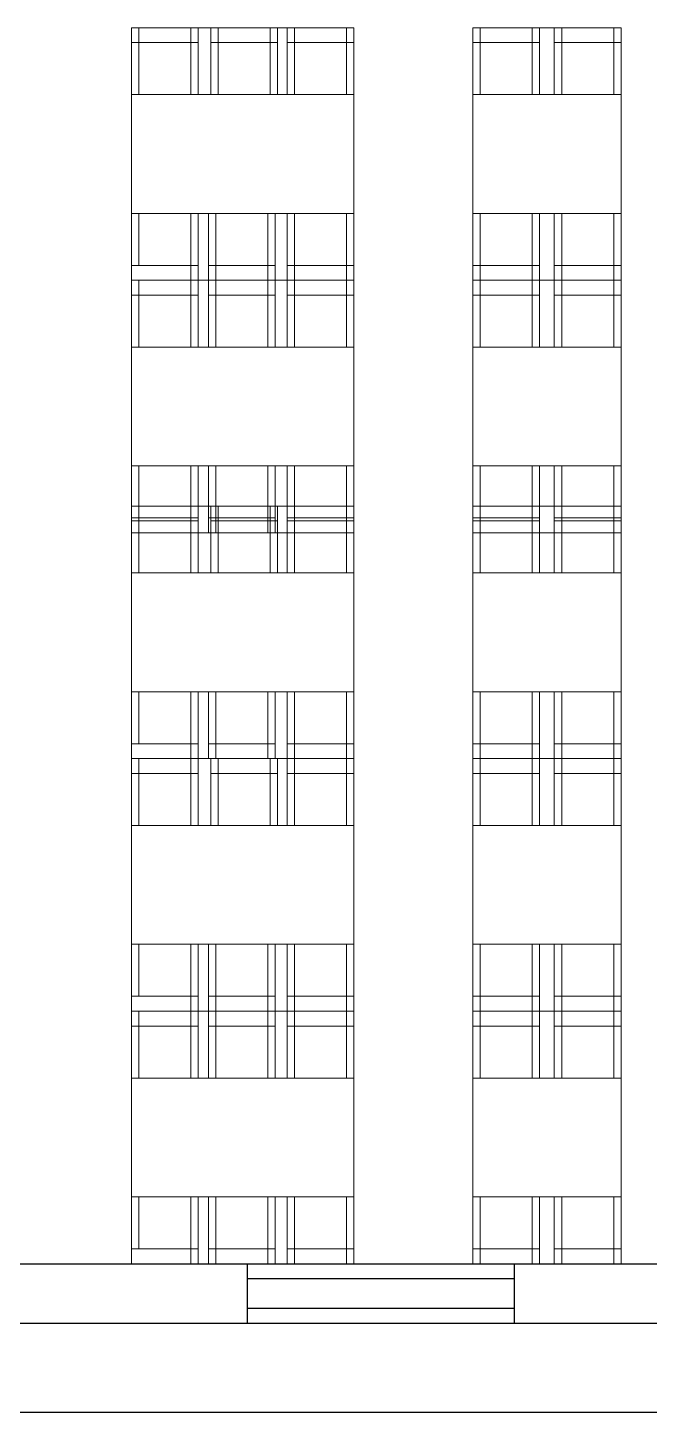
# Model space of a CAD drawing. Header units: inches. Extents: x 101 to 668, y -217 to 99.
# Drawn here: x 157.69 to 161.88, y 3.31 to 12.63 of the extents above; entities that cross this region are included whole.
import ezdxf

# ---------------------------------------------------------------- set-up
doc = ezdxf.new("R2010")
doc.units = ezdxf.units.IN
doc.header["$MEASUREMENT"] = 0
doc.layers.add('FUR', color=1, linetype='Continuous', lineweight=15)

msp = doc.modelspace()

# ---------------------------------------------------------------- linework, layer by layer
for p, q in [((148.24461, 4.30825), (165.78961, 4.30825)), ((159.16961, 4.30825), (159.16961, 3.90825)), ((159.16961, 4.30825), (159.16961, 3.90825)), ((160.96961, 4.30825), (160.96961, 3.90825)), ((159.16961, 4.20825), (160.96961, 4.20825)), ((159.16961, 4.00825), (160.96961, 4.00825)), ((150.16961, 3.90825), (166.18961, 3.90825)), ((151.81961, 3.30825), (164.71961, 3.30825))]:
    msp.add_line(p, q)
at = {"layer": 'FUR', "lineweight": 20}
for p, q in [((158.38961, 12.62825), (158.38961, 11.37825)), ((158.38961, 12.62825), (158.38961, 12.17825)), ((158.38961, 12.62825), (158.83961, 12.62825)), ((158.38961, 12.62825), (159.88961, 12.62825)), ((158.43961, 12.62825), (158.43961, 12.17825)), ((158.78961, 12.62825), (158.78961, 12.17825)), ((158.83961, 12.62825), (158.83961, 12.17825)), ((158.92426, 12.62825), (158.92426, 12.17825)), ((158.97426, 12.62825), (158.97426, 12.17825)), ((159.03961, 12.62825), (159.48961, 12.62825)), ((159.32426, 12.62825), (159.32426, 12.17825)), ((159.37426, 12.62825), (159.37426, 12.17825)), ((159.43961, 12.62825), (159.43961, 12.17825)), ((159.48961, 12.62825), (159.48961, 12.17825)), ((159.83961, 12.62825), (159.83961, 12.17825)), ((159.88961, 12.62825), (159.88961, 10.92825)), ((159.88961, 12.62825), (159.88961, 12.17825)), ((160.68961, 12.62825), (160.68961, 10.92825)), ((160.68961, 12.62825), (161.13961, 12.62825)), ((160.68961, 12.62825), (161.68961, 12.62825)), ((160.68961, 12.62825), (160.68961, 10.92825)), ((160.68961, 12.62825), (161.13961, 12.62825)), ((160.68961, 12.62825), (161.68961, 12.62825)), ((160.73961, 12.62825), (160.73961, 12.17825)), ((160.73961, 12.62825), (160.73961, 12.17825)), ((161.08961, 12.62825), (161.08961, 12.17825)), ((161.08961, 12.62825), (161.08961, 12.17825)), ((161.13961, 12.62825), (161.13961, 12.17825)), ((161.13961, 12.62825), (161.13961, 12.17825)), ((161.23961, 12.62825), (161.68961, 12.62825)), ((161.23961, 12.62825), (161.23961, 12.17825)), ((161.23961, 12.62825), (161.68961, 12.62825)), ((161.23961, 12.62825), (161.23961, 12.17825)), ((161.28961, 12.62825), (161.28961, 12.17825)), ((161.28961, 12.62825), (161.28961, 12.17825)), ((161.63961, 12.62825), (161.63961, 12.17825)), ((161.63961, 12.62825), (161.63961, 12.17825)), ((161.68961, 12.62825), (161.68961, 12.17825)), ((161.68961, 12.62825), (161.68961, 11.37825)), ((161.68961, 12.62825), (161.68961, 12.17825)), ((161.68961, 12.62825), (161.68961, 11.37825)), ((158.83961, 12.52825), (158.38961, 12.52825)), ((159.37426, 12.52825), (158.92426, 12.52825)), ((159.88961, 12.52825), (159.43961, 12.52825)), ((161.13961, 12.52825), (160.68961, 12.52825)), ((161.13961, 12.52825), (160.68961, 12.52825)), ((161.68961, 12.52825), (161.23961, 12.52825)), ((161.68961, 12.52825), (161.23961, 12.52825)), ((158.38961, 12.37825), (158.38961, 12.17825)), ((158.92426, 12.37825), (158.92426, 12.17825)), ((161.23961, 12.37825), (161.23961, 12.17825)), ((161.23961, 12.37825), (161.23961, 12.17825)), ((158.38961, 12.17825), (158.92426, 12.17825)), ((158.38961, 12.17825), (158.38961, 11.37825)), ((158.92426, 12.17825), (159.43961, 12.17825)), ((159.43961, 12.17825), (159.88961, 12.17825)), ((160.68961, 12.17825), (161.23961, 12.17825)), ((160.68961, 12.17825), (161.23961, 12.17825)), ((161.23961, 12.17825), (161.68961, 12.17825)), ((161.23961, 12.17825), (161.68961, 12.17825)), ((158.38961, 11.37825), (158.38961, 10.92825)), ((158.38961, 11.37825), (158.90882, 11.37825)), ((158.38961, 11.37825), (158.38961, 10.92825)), ((158.43961, 11.37825), (158.43961, 11.02825)), ((158.78961, 11.37825), (158.78961, 10.92825)), ((158.83961, 11.37825), (158.83961, 10.92825)), ((158.90882, 11.37825), (159.43961, 11.37825)), ((158.90882, 11.37825), (158.90882, 10.92825)), ((158.95882, 11.37825), (158.95882, 10.92825)), ((159.30882, 11.37825), (159.30882, 10.92825)), ((159.35882, 11.37825), (159.35882, 10.92825)), ((159.43961, 11.37825), (159.88961, 11.37825)), ((159.43961, 11.37825), (159.43961, 10.92825)), ((159.48961, 11.37825), (159.48961, 10.92825)), ((159.83961, 11.37825), (159.83961, 10.92825)), ((159.88961, 11.37825), (159.88961, 10.92825)), ((160.68961, 11.37825), (161.23961, 11.37825)), ((160.68961, 11.37825), (161.23961, 11.37825)), ((160.73961, 11.37825), (160.73961, 10.92825)), ((160.73961, 11.37825), (160.73961, 10.92825)), ((161.08961, 11.37825), (161.08961, 10.92825)), ((161.08961, 11.37825), (161.08961, 10.92825)), ((161.13961, 11.37825), (161.13961, 10.92825)), ((161.13961, 11.37825), (161.13961, 10.92825)), ((161.23961, 11.37825), (161.68961, 11.37825)), ((161.23961, 11.37825), (161.23961, 10.92825)), ((161.23961, 11.37825), (161.68961, 11.37825)), ((161.23961, 11.37825), (161.23961, 10.92825)), ((161.28961, 11.37825), (161.28961, 10.92825)), ((161.28961, 11.37825), (161.28961, 10.92825)), ((161.63961, 11.37825), (161.63961, 10.92825)), ((161.63961, 11.37825), (161.63961, 10.92825)), ((161.68961, 11.37825), (161.68961, 10.92825)), ((161.68961, 11.37825), (161.68961, 10.92825)), ((161.68961, 11.37825), (161.68961, 10.92825)), ((161.68961, 11.37825), (161.68961, 10.92825)), ((158.38961, 11.02825), (158.83961, 11.02825)), ((158.90882, 11.02825), (159.35882, 11.02825)), ((159.43961, 11.02825), (159.88961, 11.02825)), ((160.68961, 11.02825), (161.13961, 11.02825)), ((160.68961, 11.02825), (161.13961, 11.02825)), ((161.23961, 11.02825), (161.68961, 11.02825)), ((161.23961, 11.02825), (161.68961, 11.02825)), ((158.38961, 10.92825), (158.83961, 10.92825)), ((158.38961, 10.92825), (159.88961, 10.92825)), ((158.38961, 10.92825), (158.38961, 9.67825)), ((158.38961, 10.92825), (158.38961, 10.47825)), ((158.43961, 10.92825), (158.43961, 10.47825)), ((158.78961, 10.92825), (158.78961, 10.47825)), ((158.83961, 10.92825), (158.83961, 10.47825)), ((158.90882, 10.92825), (158.90882, 10.47825)), ((158.95882, 10.92825), (158.95882, 10.47825)), ((159.03961, 10.92825), (159.48961, 10.92825)), ((159.30882, 10.92825), (159.30882, 10.47825)), ((159.35882, 10.92825), (159.35882, 10.47825)), ((159.43961, 10.92825), (159.43961, 10.47825)), ((159.48961, 10.92825), (159.48961, 10.47825)), ((159.83961, 10.92825), (159.83961, 10.47825)), ((159.88961, 10.92825), (159.88961, 9.22825)), ((159.88961, 10.92825), (159.88961, 10.47825)), ((160.68961, 10.92825), (161.13961, 10.92825)), ((160.68961, 10.92825), (161.68961, 10.92825)), ((160.68961, 10.92825), (161.13961, 10.92825)), ((160.68961, 10.92825), (161.68961, 10.92825)), ((160.68961, 10.92825), (160.68961, 9.22825)), ((160.68961, 10.92825), (160.68961, 9.22825)), ((160.68961, 10.92825), (161.13961, 10.92825)), ((160.68961, 10.92825), (161.68961, 10.92825)), ((160.73961, 10.92825), (160.73961, 10.47825)), ((161.08961, 10.92825), (161.08961, 10.47825)), ((161.13961, 10.92825), (161.13961, 10.47825)), ((161.23961, 10.92825), (161.68961, 10.92825)), ((161.23961, 10.92825), (161.23961, 10.47825)), ((161.28961, 10.92825), (161.28961, 10.47825)), ((161.33961, 10.92825), (161.68961, 10.92825)), ((161.33961, 10.92825), (161.68961, 10.92825)), ((161.63961, 10.92825), (161.63961, 10.47825)), ((161.68961, 10.92825), (161.68961, 10.47825)), ((161.68961, 10.92825), (161.68961, 9.67825)), ((158.83961, 10.82825), (158.38961, 10.82825)), ((159.35882, 10.82825), (158.90882, 10.82825)), ((159.88961, 10.82825), (159.43961, 10.82825)), ((161.13961, 10.82825), (160.68961, 10.82825)), ((161.68961, 10.82825), (161.23961, 10.82825)), ((158.38961, 10.67825), (158.38961, 10.47825)), ((161.23961, 10.67825), (161.23961, 10.47825)), ((158.38961, 10.47825), (158.92426, 10.47825)), ((158.38961, 10.47825), (158.38961, 9.67825)), ((158.92426, 10.47825), (159.43961, 10.47825)), ((159.43961, 10.47825), (159.88961, 10.47825)), ((160.68961, 10.47825), (161.23961, 10.47825)), ((161.23961, 10.47825), (161.68961, 10.47825)), ((158.38961, 9.67825), (158.90882, 9.67825)), ((158.38961, 9.67825), (158.38961, 9.22825)), ((158.43961, 9.67825), (158.43961, 9.32825)), ((158.78961, 9.67825), (158.78961, 9.22825)), ((158.83961, 9.67825), (158.83961, 9.22825)), ((158.90882, 9.67825), (159.43961, 9.67825)), ((158.90882, 9.67825), (158.90882, 9.22825)), ((158.95882, 9.67825), (158.95882, 9.22825)), ((159.30882, 9.67825), (159.30882, 9.22825)), ((159.35882, 9.67825), (159.35882, 9.22825)), ((159.43961, 9.67825), (159.88961, 9.67825)), ((159.43961, 9.67825), (159.43961, 9.22825)), ((159.48961, 9.67825), (159.48961, 9.22825)), ((159.83961, 9.67825), (159.83961, 9.22825)), ((159.88961, 9.67825), (159.88961, 9.22825)), ((160.68961, 9.67825), (161.23961, 9.67825)), ((160.73961, 9.67825), (160.73961, 9.22825)), ((161.08961, 9.67825), (161.08961, 9.22825)), ((161.13961, 9.67825), (161.13961, 9.22825)), ((161.23961, 9.67825), (161.68961, 9.67825)), ((161.23961, 9.67825), (161.23961, 9.22825)), ((161.28961, 9.67825), (161.28961, 9.22825)), ((161.63961, 9.67825), (161.63961, 9.22825)), ((161.68961, 9.67825), (161.68961, 9.22825)), ((161.68961, 9.67825), (161.68961, 9.22825)), ((158.38961, 9.40825), (158.38961, 8.15825)), ((158.38961, 9.40825), (158.38961, 8.95825)), ((158.38961, 9.40825), (158.83961, 9.40825)), ((158.38961, 9.40825), (159.88961, 9.40825)), ((158.38961, 9.32825), (158.83961, 9.32825)), ((158.43961, 9.40825), (158.43961, 8.95825)), ((158.78961, 9.40825), (158.78961, 8.95825)), ((158.83961, 9.40825), (158.83961, 8.95825)), ((158.90882, 9.32825), (159.35882, 9.32825)), ((158.92426, 9.40825), (158.92426, 8.95825)), ((158.97426, 9.40825), (158.97426, 8.95825)), ((159.03961, 9.40825), (159.48961, 9.40825)), ((159.32426, 9.40825), (159.32426, 8.95825)), ((159.37426, 9.40825), (159.37426, 8.95825)), ((159.43961, 9.40825), (159.43961, 8.95825)), ((159.43961, 9.32825), (159.88961, 9.32825)), ((159.48961, 9.40825), (159.48961, 8.95825)), ((159.83961, 9.40825), (159.83961, 8.95825)), ((159.88961, 9.40825), (159.88961, 7.70825)), ((159.88961, 9.40825), (159.88961, 8.95825)), ((160.68961, 9.40825), (160.68961, 7.70825)), ((160.68961, 9.40825), (161.13961, 9.40825)), ((160.68961, 9.40825), (161.68961, 9.40825)), ((160.68961, 9.40825), (160.68961, 7.70825)), ((160.68961, 9.40825), (161.13961, 9.40825)), ((160.68961, 9.40825), (161.68961, 9.40825)), ((160.68961, 9.32825), (161.13961, 9.32825)), ((160.73961, 9.40825), (160.73961, 8.95825)), ((160.73961, 9.40825), (160.73961, 8.95825)), ((161.08961, 9.40825), (161.08961, 8.95825)), ((161.08961, 9.40825), (161.08961, 8.95825)), ((161.13961, 9.40825), (161.13961, 8.95825)), ((161.13961, 9.40825), (161.13961, 8.95825)), ((161.23961, 9.40825), (161.68961, 9.40825)), ((161.23961, 9.40825), (161.23961, 8.95825)), ((161.23961, 9.40825), (161.68961, 9.40825)), ((161.23961, 9.40825), (161.23961, 8.95825)), ((161.23961, 9.32825), (161.68961, 9.32825)), ((161.28961, 9.40825), (161.28961, 8.95825)), ((161.28961, 9.40825), (161.28961, 8.95825)), ((161.63961, 9.40825), (161.63961, 8.95825)), ((161.63961, 9.40825), (161.63961, 8.95825)), ((161.68961, 9.40825), (161.68961, 8.95825)), ((161.68961, 9.40825), (161.68961, 8.15825)), ((161.68961, 9.40825), (161.68961, 8.95825)), ((161.68961, 9.40825), (161.68961, 8.15825)), ((158.83961, 9.30825), (158.38961, 9.30825)), ((158.38961, 9.22825), (158.83961, 9.22825)), ((158.38961, 9.22825), (159.88961, 9.22825)), ((159.37426, 9.30825), (158.92426, 9.30825)), ((159.03961, 9.22825), (159.48961, 9.22825)), ((159.88961, 9.30825), (159.43961, 9.30825)), ((161.13961, 9.30825), (160.68961, 9.30825)), ((161.13961, 9.30825), (160.68961, 9.30825)), ((160.68961, 9.22825), (161.13961, 9.22825)), ((160.68961, 9.22825), (161.68961, 9.22825)), ((161.68961, 9.30825), (161.23961, 9.30825)), ((161.68961, 9.30825), (161.23961, 9.30825)), ((161.33961, 9.22825), (161.68961, 9.22825)), ((158.38961, 9.15825), (158.38961, 8.95825)), ((158.92426, 9.15825), (158.92426, 8.95825)), ((161.23961, 9.15825), (161.23961, 8.95825)), ((161.23961, 9.15825), (161.23961, 8.95825)), ((158.38961, 8.95825), (158.92426, 8.95825)), ((158.38961, 8.95825), (158.38961, 8.15825)), ((158.92426, 8.95825), (159.43961, 8.95825)), ((159.43961, 8.95825), (159.88961, 8.95825)), ((160.68961, 8.95825), (161.23961, 8.95825)), ((160.68961, 8.95825), (161.23961, 8.95825)), ((161.23961, 8.95825), (161.68961, 8.95825)), ((161.23961, 8.95825), (161.68961, 8.95825)), ((158.38961, 8.15825), (158.38961, 7.70825)), ((158.38961, 8.15825), (158.90882, 8.15825)), ((158.38961, 8.15825), (158.38961, 7.70825)), ((158.43961, 8.15825), (158.43961, 7.80825)), ((158.78961, 8.15825), (158.78961, 7.70825)), ((158.83961, 8.15825), (158.83961, 7.70825)), ((158.90882, 8.15825), (159.43961, 8.15825)), ((158.90882, 8.15825), (158.90882, 7.70825)), ((158.95882, 8.15825), (158.95882, 7.70825)), ((159.30882, 8.15825), (159.30882, 7.70825)), ((159.35882, 8.15825), (159.35882, 7.70825)), ((159.43961, 8.15825), (159.88961, 8.15825)), ((159.43961, 8.15825), (159.43961, 7.70825)), ((159.48961, 8.15825), (159.48961, 7.70825)), ((159.83961, 8.15825), (159.83961, 7.70825)), ((159.88961, 8.15825), (159.88961, 7.70825)), ((160.68961, 8.15825), (161.23961, 8.15825)), ((160.68961, 8.15825), (161.23961, 8.15825)), ((160.73961, 8.15825), (160.73961, 7.70825)), ((160.73961, 8.15825), (160.73961, 7.70825)), ((161.08961, 8.15825), (161.08961, 7.70825)), ((161.08961, 8.15825), (161.08961, 7.70825)), ((161.13961, 8.15825), (161.13961, 7.70825)), ((161.13961, 8.15825), (161.13961, 7.70825)), ((161.23961, 8.15825), (161.68961, 8.15825)), ((161.23961, 8.15825), (161.23961, 7.70825)), ((161.23961, 8.15825), (161.68961, 8.15825)), ((161.23961, 8.15825), (161.23961, 7.70825)), ((161.28961, 8.15825), (161.28961, 7.70825)), ((161.28961, 8.15825), (161.28961, 7.70825)), ((161.63961, 8.15825), (161.63961, 7.70825)), ((161.63961, 8.15825), (161.63961, 7.70825)), ((161.68961, 8.15825), (161.68961, 7.70825)), ((161.68961, 8.15825), (161.68961, 7.70825)), ((161.68961, 8.15825), (161.68961, 7.70825)), ((161.68961, 8.15825), (161.68961, 7.70825)), ((158.38961, 7.80825), (158.83961, 7.80825)), ((158.90882, 7.80825), (159.35882, 7.80825)), ((159.43961, 7.80825), (159.88961, 7.80825)), ((160.68961, 7.80825), (161.13961, 7.80825)), ((160.68961, 7.80825), (161.13961, 7.80825)), ((161.23961, 7.80825), (161.68961, 7.80825)), ((161.23961, 7.80825), (161.68961, 7.80825)), ((158.38961, 7.70825), (158.38961, 6.45825)), ((158.38961, 7.70825), (158.38961, 7.25825)), ((158.38961, 7.70825), (158.83961, 7.70825)), ((158.38961, 7.70825), (159.88961, 7.70825)), ((158.38961, 7.70825), (158.83961, 7.70825)), ((158.38961, 7.70825), (159.88961, 7.70825)), ((158.43961, 7.70825), (158.43961, 7.25825)), ((158.78961, 7.70825), (158.78961, 7.25825)), ((158.83961, 7.70825), (158.83961, 7.25825)), ((158.92426, 7.70825), (158.92426, 7.25825)), ((158.97426, 7.70825), (158.97426, 7.25825)), ((159.03961, 7.70825), (159.48961, 7.70825)), ((159.03961, 7.70825), (159.48961, 7.70825)), ((159.32426, 7.70825), (159.32426, 7.25825)), ((159.37426, 7.70825), (159.37426, 7.25825)), ((159.43961, 7.70825), (159.43961, 7.25825)), ((159.48961, 7.70825), (159.48961, 7.25825)), ((159.83961, 7.70825), (159.83961, 7.25825)), ((159.88961, 7.70825), (159.88961, 6.00825)), ((159.88961, 7.70825), (159.88961, 7.25825)), ((160.68961, 7.70825), (160.68961, 6.00825)), ((160.68961, 7.70825), (160.68961, 6.00825)), ((160.68961, 7.70825), (161.13961, 7.70825)), ((160.68961, 7.70825), (161.68961, 7.70825)), ((160.68961, 7.70825), (161.13961, 7.70825)), ((160.68961, 7.70825), (161.68961, 7.70825)), ((160.68961, 7.70825), (161.13961, 7.70825)), ((160.68961, 7.70825), (161.68961, 7.70825)), ((160.68961, 7.70825), (161.13961, 7.70825)), ((160.68961, 7.70825), (161.68961, 7.70825)), ((160.73961, 7.70825), (160.73961, 7.25825)), ((161.08961, 7.70825), (161.08961, 7.25825)), ((161.13961, 7.70825), (161.13961, 7.25825)), ((161.23961, 7.70825), (161.68961, 7.70825)), ((161.23961, 7.70825), (161.23961, 7.25825)), ((161.23961, 7.70825), (161.68961, 7.70825)), ((161.28961, 7.70825), (161.28961, 7.25825)), ((161.33961, 7.70825), (161.68961, 7.70825)), ((161.33961, 7.70825), (161.68961, 7.70825)), ((161.63961, 7.70825), (161.63961, 7.25825)), ((161.68961, 7.70825), (161.68961, 7.25825)), ((161.68961, 7.70825), (161.68961, 6.45825)), ((158.83961, 7.60825), (158.38961, 7.60825)), ((159.37426, 7.60825), (158.92426, 7.60825)), ((159.88961, 7.60825), (159.43961, 7.60825)), ((161.13961, 7.60825), (160.68961, 7.60825)), ((161.68961, 7.60825), (161.23961, 7.60825)), ((158.38961, 7.45825), (158.38961, 7.25825)), ((158.92426, 7.45825), (158.92426, 7.25825)), ((161.23961, 7.45825), (161.23961, 7.25825)), ((158.38961, 7.25825), (158.92426, 7.25825)), ((158.38961, 7.25825), (158.38961, 6.45825)), ((158.92426, 7.25825), (159.43961, 7.25825)), ((159.43961, 7.25825), (159.88961, 7.25825)), ((160.68961, 7.25825), (161.23961, 7.25825)), ((161.23961, 7.25825), (161.68961, 7.25825)), ((158.38961, 6.45825), (158.90882, 6.45825)), ((158.38961, 6.45825), (158.38961, 6.00825)), ((158.43961, 6.45825), (158.43961, 6.10825)), ((158.78961, 6.45825), (158.78961, 6.00825)), ((158.83961, 6.45825), (158.83961, 6.00825)), ((158.90882, 6.45825), (159.43961, 6.45825)), ((158.90882, 6.45825), (158.90882, 6.00825)), ((158.95882, 6.45825), (158.95882, 6.00825)), ((159.30882, 6.45825), (159.30882, 6.00825)), ((159.35882, 6.45825), (159.35882, 6.00825)), ((159.43961, 6.45825), (159.88961, 6.45825)), ((159.43961, 6.45825), (159.43961, 6.00825)), ((159.48961, 6.45825), (159.48961, 6.00825)), ((159.83961, 6.45825), (159.83961, 6.00825)), ((159.88961, 6.45825), (159.88961, 6.00825)), ((160.68961, 6.45825), (161.23961, 6.45825)), ((160.73961, 6.45825), (160.73961, 6.00825)), ((161.08961, 6.45825), (161.08961, 6.00825)), ((161.13961, 6.45825), (161.13961, 6.00825)), ((161.23961, 6.45825), (161.68961, 6.45825)), ((161.23961, 6.45825), (161.23961, 6.00825)), ((161.28961, 6.45825), (161.28961, 6.00825)), ((161.63961, 6.45825), (161.63961, 6.00825)), ((161.68961, 6.45825), (161.68961, 6.00825)), ((161.68961, 6.45825), (161.68961, 6.00825)), ((158.38961, 6.10825), (158.83961, 6.10825)), ((158.90882, 6.10825), (159.35882, 6.10825)), ((159.43961, 6.10825), (159.88961, 6.10825)), ((160.68961, 6.10825), (161.13961, 6.10825)), ((161.23961, 6.10825), (161.68961, 6.10825)), ((158.38961, 6.00825), (158.83961, 6.00825)), ((158.38961, 6.00825), (159.88961, 6.00825)), ((158.38961, 6.00825), (158.38961, 4.75825)), ((158.38961, 6.00825), (158.38961, 5.55825)), ((158.38961, 6.00825), (158.83961, 6.00825)), ((158.38961, 6.00825), (159.88961, 6.00825)), ((158.43961, 6.00825), (158.43961, 5.55825)), ((158.78961, 6.00825), (158.78961, 5.55825)), ((158.83961, 6.00825), (158.83961, 5.55825)), ((158.90882, 6.00825), (158.90882, 5.55825)), ((158.95882, 6.00825), (158.95882, 5.55825)), ((159.03961, 6.00825), (159.48961, 6.00825)), ((159.03961, 6.00825), (159.48961, 6.00825)), ((159.30882, 6.00825), (159.30882, 5.55825)), ((159.35882, 6.00825), (159.35882, 5.55825)), ((159.43961, 6.00825), (159.43961, 5.55825)), ((159.48961, 6.00825), (159.48961, 5.55825)), ((159.83961, 6.00825), (159.83961, 5.55825)), ((159.88961, 6.00825), (159.88961, 4.30825)), ((159.88961, 6.00825), (159.88961, 5.55825)), ((160.68961, 6.00825), (161.13961, 6.00825)), ((160.68961, 6.00825), (161.68961, 6.00825)), ((160.68961, 6.00825), (160.68961, 4.30825)), ((160.68961, 6.00825), (160.68961, 4.30825)), ((160.68961, 6.00825), (161.13961, 6.00825)), ((160.68961, 6.00825), (161.68961, 6.00825)), ((160.73961, 6.00825), (160.73961, 5.55825)), ((161.08961, 6.00825), (161.08961, 5.55825)), ((161.13961, 6.00825), (161.13961, 5.55825)), ((161.23961, 6.00825), (161.68961, 6.00825)), ((161.23961, 6.00825), (161.23961, 5.55825)), ((161.28961, 6.00825), (161.28961, 5.55825)), ((161.33961, 6.00825), (161.68961, 6.00825)), ((161.63961, 6.00825), (161.63961, 5.55825)), ((161.68961, 6.00825), (161.68961, 5.55825)), ((161.68961, 6.00825), (161.68961, 4.75825)), ((158.83961, 5.90825), (158.38961, 5.90825)), ((159.35882, 5.90825), (158.90882, 5.90825)), ((159.88961, 5.90825), (159.43961, 5.90825)), ((161.13961, 5.90825), (160.68961, 5.90825)), ((161.68961, 5.90825), (161.23961, 5.90825)), ((158.38961, 5.75825), (158.38961, 5.55825)), ((161.23961, 5.75825), (161.23961, 5.55825)), ((158.38961, 5.55825), (158.92426, 5.55825)), ((158.38961, 5.55825), (158.38961, 4.75825)), ((158.92426, 5.55825), (159.43961, 5.55825)), ((159.43961, 5.55825), (159.88961, 5.55825)), ((160.68961, 5.55825), (161.23961, 5.55825)), ((161.23961, 5.55825), (161.68961, 5.55825)), ((158.38961, 4.75825), (158.90882, 4.75825)), ((158.38961, 4.75825), (158.38961, 4.30825)), ((158.43961, 4.75825), (158.43961, 4.40825)), ((158.78961, 4.75825), (158.78961, 4.30825)), ((158.83961, 4.75825), (158.83961, 4.30825)), ((158.90882, 4.75825), (159.43961, 4.75825)), ((158.90882, 4.75825), (158.90882, 4.30825)), ((158.95882, 4.75825), (158.95882, 4.30825)), ((159.30882, 4.75825), (159.30882, 4.30825)), ((159.35882, 4.75825), (159.35882, 4.30825)), ((159.43961, 4.75825), (159.88961, 4.75825)), ((159.43961, 4.75825), (159.43961, 4.30825)), ((159.48961, 4.75825), (159.48961, 4.30825)), ((159.83961, 4.75825), (159.83961, 4.30825)), ((159.88961, 4.75825), (159.88961, 4.30825)), ((160.68961, 4.75825), (161.23961, 4.75825)), ((160.73961, 4.75825), (160.73961, 4.30825)), ((161.08961, 4.75825), (161.08961, 4.30825)), ((161.13961, 4.75825), (161.13961, 4.30825)), ((161.23961, 4.75825), (161.68961, 4.75825)), ((161.23961, 4.75825), (161.23961, 4.30825)), ((161.28961, 4.75825), (161.28961, 4.30825)), ((161.63961, 4.75825), (161.63961, 4.30825)), ((161.68961, 4.75825), (161.68961, 4.30825)), ((161.68961, 4.75825), (161.68961, 4.30825)), ((158.38961, 4.40825), (158.83961, 4.40825)), ((158.90882, 4.40825), (159.35882, 4.40825)), ((159.43961, 4.40825), (159.88961, 4.40825)), ((160.68961, 4.40825), (161.13961, 4.40825)), ((161.23961, 4.40825), (161.68961, 4.40825))]:
    msp.add_line(p, q, dxfattribs=at)

doc.saveas('drawing.dxf')
